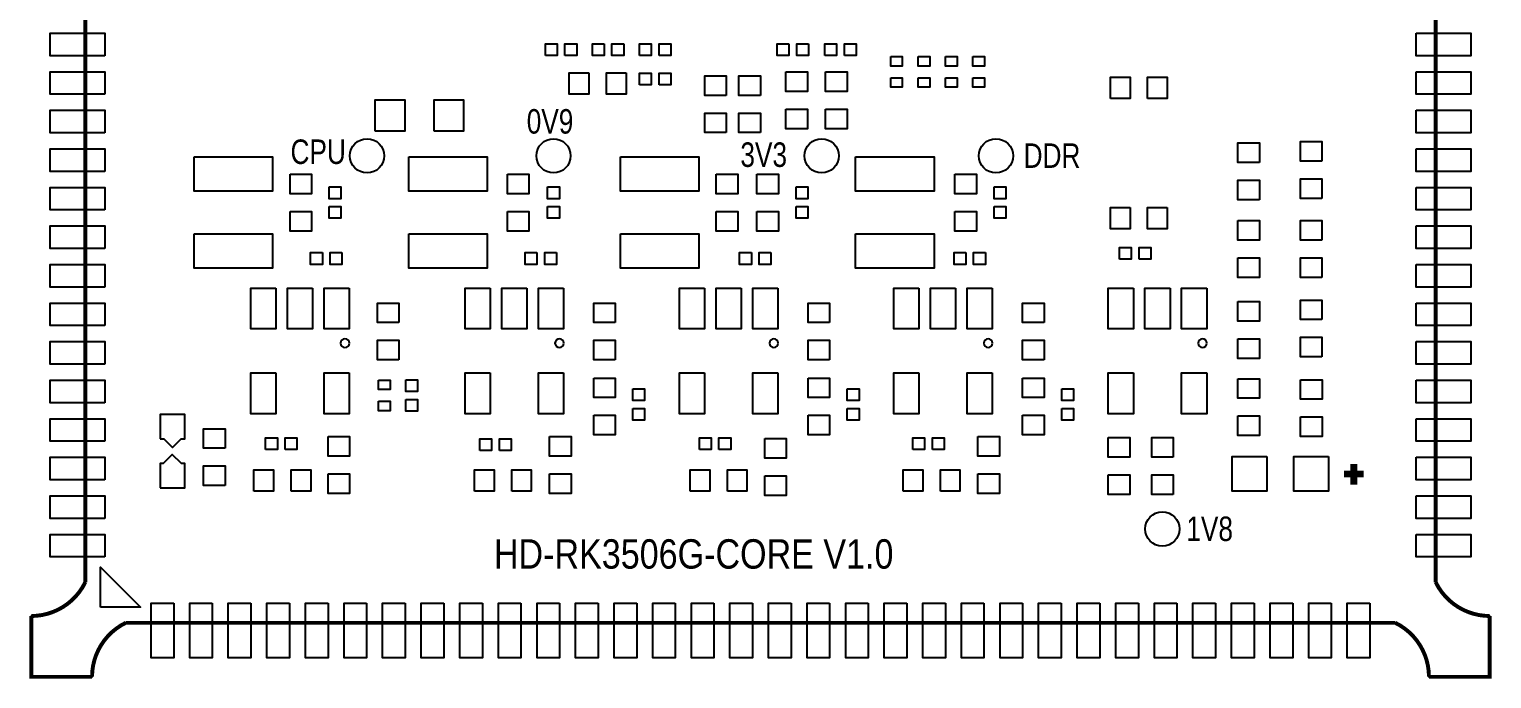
# Model space of a CAD drawing. Extents: x -21.6 to 18.3, y 14.1 to 54.
# Drawn here: x -19.59 to 18.32, y 14.07 to 30.91 of the extents above; entities that cross this region are included whole.
import ezdxf

# ---------------------------------------------------------------- set-up
doc = ezdxf.new("R2010")
doc.units = 0
doc.header["$MEASUREMENT"] = 0
for name, color, linetype in [('BG_OUTLINE', 6, 'CONTINUOUS'), ('PG_SILKSCREEN_TOP', 52, 'CONTINUOUS'), ('PIN_TOP', 80, 'CONTINUOUS')]:
    doc.layers.add(name, color=color, linetype=linetype)

msp = doc.modelspace()

# ---------------------------------------------------------------- linework, layer by layer
at = {"layer": 'BG_OUTLINE'}
for points, format in [([(18.265597, 50.3428, 0.1016, 0.1016, 0), (18.265597, 51.919403, 0.1016, 0.1016, 0), (16.688994, 51.919403, 0.1016, 0.1016, -0.286028), (15.816758, 50.519406, 0.1016, 0.1016, 0), (-17.085564, 50.519406, 0.1016, 0.1016, -0.286028), (-17.9578, 51.919403, 0.1016, 0.1016, 0), (-19.534403, 51.919403, 0.1016, 0.1016, 0), (-19.534403, 50.3428, 0.1016, 0.1016, -0.286028), (-18.134406, 49.470564, 0.1016, 0.1016, 0), (-18.134406, 16.568242, 0.1016, 0.1016, -0.286028), (-19.534403, 15.696006, 0.1016, 0.1016, 0), (-19.534403, 14.119403, 0.1016, 0.1016, 0), (-17.9578, 14.119403, 0.1016, 0.1016, -0.286028), (-17.085564, 15.5194, 0.1016, 0.1016, 0), (15.816758, 15.5194, 0.1016, 0.1016, -0.286028), (16.688994, 14.119403, 0.1016, 0.1016, 0), (18.265597, 14.119403, 0.1016, 0.1016, 0), (18.265597, 15.696006, 0.1016, 0.1016, -0.286028), (16.8656, 16.568242, 0.1016, 0.1016, 0), (16.8656, 49.470564, 0.1016, 0.1016, -0.286028), (18.265597, 50.3428, 0.1016, 0.1016, 0)], "xyseb"), ([(18.265597, 50.3428), (18.265597, 51.919403), (16.688994, 51.919403, -0.286028), (15.816758, 50.519406), (-17.085564, 50.519406, -0.286028), (-17.9578, 51.919403), (-19.534403, 51.919403), (-19.534403, 50.3428, -0.286028), (-18.134406, 49.470564), (-18.134406, 16.568242, -0.286028), (-19.534403, 15.696006), (-19.534403, 14.119403), (-17.9578, 14.119403, -0.286028), (-17.085564, 15.5194), (15.816758, 15.5194, -0.286028), (16.688994, 14.119403), (18.265597, 14.119403), (18.265597, 15.696006, -0.286028), (16.8656, 16.568242), (16.8656, 49.470564, -0.286028), (18.265597, 50.3428)], "xyb")]:
    msp.add_lwpolyline(points, format=format, dxfattribs=at)
at = {"layer": 'PG_SILKSCREEN_TOP'}
for points in [[(-11.289208, 22.77331, 1), (-11.516385, 22.77331, 1)], [(-5.732958, 22.77331, 1), (-5.960135, 22.77331, 1)], [(-0.176708, 22.77331, 1), (-0.403885, 22.77331, 1)], [(5.379542, 22.77331, 1), (5.152365, 22.77331, 1)], [(10.935792, 22.77331, 1), (10.708615, 22.77331, 1)]]:
    msp.add_lwpolyline(points, format="xyb", close=True, dxfattribs=at)
for points in [[(14.744217, 19.1008, 0.1778, 0.1778, 0), (14.744217, 19.6342, 0.1778, 0.1778, 0)], [(14.998217, 19.3802, 0.1778, 0.1778, 0), (14.490217, 19.3802, 0.1778, 0.1778, 0)]]:
    msp.add_lwpolyline(points, format="xyseb", dxfattribs=at)
msp.add_lwpolyline([(-17.734407, 15.929407), (-17.734407, 16.959402), (-16.704412, 15.929407)], close=True, dxfattribs=at)
at = {"layer": 'PIN_TOP'}
for points in [[(-17.626406, 30.227397), (-19.042405, 30.227397), (-19.042405, 30.811394), (-17.626406, 30.811394)], [(16.3576, 30.811394), (17.773599, 30.811394), (17.773599, 30.227397), (16.3576, 30.227397)], [(-6.210351, 30.230394), (-6.210351, 30.535194), (-5.905551, 30.535194), (-5.905551, 30.230394)], [(-5.702351, 30.230394), (-5.702351, 30.535194), (-5.397551, 30.535194), (-5.397551, 30.230394)], [(-4.686351, 30.535194), (-4.686351, 30.230394), (-4.991151, 30.230394), (-4.991151, 30.535194)], [(-4.178351, 30.535194), (-4.178351, 30.230394), (-4.483151, 30.230394), (-4.483151, 30.535194)], [(-3.771849, 30.230394), (-3.771849, 30.535194), (-3.467049, 30.535194), (-3.467049, 30.230394)], [(-3.263849, 30.230394), (-3.263849, 30.535194), (-2.959049, 30.535194), (-2.959049, 30.230394)], [(0.104064, 30.535194), (0.104064, 30.230394), (-0.200736, 30.230394), (-0.200736, 30.535194)], [(0.612064, 30.535194), (0.612064, 30.230394), (0.307264, 30.230394), (0.307264, 30.535194)], [(1.030554, 30.230394), (1.030554, 30.535194), (1.335354, 30.535194), (1.335354, 30.230394)], [(1.538554, 30.230394), (1.538554, 30.535194), (1.843354, 30.535194), (1.843354, 30.230394)], [(2.738996, 30.205616), (3.038691, 30.205616), (3.038691, 29.956722), (2.738996, 29.956722)], [(3.450196, 30.205616), (3.749891, 30.205616), (3.749891, 29.956722), (3.450196, 29.956722)], [(4.161396, 30.205616), (4.461091, 30.205616), (4.461091, 29.956722), (4.161396, 29.956722)], [(4.872596, 30.205616), (5.172291, 30.205616), (5.172291, 29.956722), (4.872596, 29.956722)], [(-17.626406, 29.227399), (-19.042405, 29.227399), (-19.042405, 29.811396), (-17.626406, 29.811396)], [(-5.082159, 29.785386), (-5.082159, 29.226586), (-5.590159, 29.226586), (-5.590159, 29.785386)], [(-4.116959, 29.785386), (-4.116959, 29.226586), (-4.624959, 29.226586), (-4.624959, 29.785386)], [(-3.771849, 29.472814), (-3.771849, 29.777614), (-3.467049, 29.777614), (-3.467049, 29.472814)], [(-3.263849, 29.472814), (-3.263849, 29.777614), (-2.959049, 29.777614), (-2.959049, 29.472814)], [(-1.521866, 29.197224), (-2.080666, 29.197224), (-2.080666, 29.705224), (-1.521866, 29.705224)], [(-0.632866, 29.197224), (-1.191666, 29.197224), (-1.191666, 29.705224), (-0.632866, 29.705224)], [(0.024867, 29.806824), (0.583667, 29.806824), (0.583667, 29.298824), (0.024867, 29.298824)], [(1.053567, 29.806824), (1.612367, 29.806824), (1.612367, 29.298824), (1.053567, 29.298824)], [(2.738996, 29.656977), (3.038691, 29.656977), (3.038691, 29.408082), (2.738996, 29.408082)], [(3.450196, 29.656977), (3.749891, 29.656977), (3.749891, 29.408082), (3.450196, 29.408082)], [(4.161396, 29.656977), (4.461091, 29.656977), (4.461091, 29.408082), (4.161396, 29.408082)], [(4.872596, 29.656977), (5.172291, 29.656977), (5.172291, 29.408082), (4.872596, 29.408082)], [(8.434045, 29.113607), (8.434045, 29.672407), (8.942045, 29.672407), (8.942045, 29.113607)], [(9.399245, 29.113607), (9.399245, 29.672407), (9.907245, 29.672407), (9.907245, 29.113607)], [(16.3576, 29.811396), (17.773599, 29.811396), (17.773599, 29.227399), (16.3576, 29.227399)], [(-17.626406, 28.227401), (-19.042405, 28.227401), (-19.042405, 28.811398), (-17.626406, 28.811398)], [(-10.6172, 28.2702), (-10.6172, 29.083), (-9.8552, 29.083), (-9.8552, 28.2702)], [(-9.0932, 28.2702), (-9.0932, 29.083), (-8.3312, 29.083), (-8.3312, 28.2702)], [(0.024867, 28.841624), (0.583667, 28.841624), (0.583667, 28.333624), (0.024867, 28.333624)], [(1.053567, 28.841624), (1.612367, 28.841624), (1.612367, 28.333624), (1.053567, 28.333624)], [(16.3576, 28.811398), (17.773599, 28.811398), (17.773599, 28.227401), (16.3576, 28.227401)], [(-1.521866, 28.232024), (-2.080666, 28.232024), (-2.080666, 28.740024), (-1.521866, 28.740024)], [(-0.632866, 28.232024), (-1.191666, 28.232024), (-1.191666, 28.740024), (-0.632866, 28.740024)], [(-17.626406, 27.227403), (-19.042405, 27.227403), (-19.042405, 27.8114), (-17.626406, 27.8114)], [(12.298299, 27.458162), (11.739499, 27.458162), (11.739499, 27.966162), (12.298299, 27.966162)], [(13.914907, 27.491461), (13.356107, 27.491461), (13.356107, 27.999461), (13.914907, 27.999461)], [(16.3576, 27.8114), (17.773599, 27.8114), (17.773599, 27.227403), (16.3576, 27.227403)], [(-15.314397, 27.606904), (-13.282397, 27.606904), (-13.282397, 26.717904), (-15.314397, 26.717904)], [(-9.751797, 27.606904), (-7.719797, 27.606904), (-7.719797, 26.717904), (-9.751797, 26.717904)], [(-4.265397, 27.606904), (-2.233397, 27.606904), (-2.233397, 26.717904), (-4.265397, 26.717904)], [(1.830603, 27.606904), (3.862603, 27.606904), (3.862603, 26.717904), (1.830603, 26.717904)], [(-12.827, 27.153006), (-12.2682, 27.153006), (-12.2682, 26.645006), (-12.827, 26.645006)], [(-7.192899, 27.153006), (-6.634099, 27.153006), (-6.634099, 26.645006), (-7.192899, 26.645006)], [(-1.782699, 27.153006), (-1.223899, 27.153006), (-1.223899, 26.645006), (-1.782699, 26.645006)], [(-0.728599, 27.153006), (-0.169799, 27.153006), (-0.169799, 26.645006), (-0.728599, 26.645006)], [(4.402455, 27.153006), (4.961255, 27.153006), (4.961255, 26.645006), (4.402455, 26.645006)], [(12.298299, 26.492962), (11.739499, 26.492962), (11.739499, 27.000962), (12.298299, 27.000962)], [(13.914907, 26.526261), (13.356107, 26.526261), (13.356107, 27.034261), (13.914907, 27.034261)], [(-17.626406, 26.227405), (-19.042405, 26.227405), (-19.042405, 26.811402), (-17.626406, 26.811402)], [(-11.811, 26.822806), (-11.5062, 26.822806), (-11.5062, 26.518006), (-11.811, 26.518006)], [(-6.151499, 26.822806), (-5.846699, 26.822806), (-5.846699, 26.518006), (-6.151499, 26.518006)], [(0.287401, 26.822806), (0.592201, 26.822806), (0.592201, 26.518006), (0.287401, 26.518006)], [(5.418455, 26.822806), (5.723255, 26.822806), (5.723255, 26.518006), (5.418455, 26.518006)], [(16.3576, 26.811402), (17.773599, 26.811402), (17.773599, 26.227405), (16.3576, 26.227405)], [(-12.827, 26.187806), (-12.2682, 26.187806), (-12.2682, 25.679806), (-12.827, 25.679806)], [(-11.811, 26.314806), (-11.5062, 26.314806), (-11.5062, 26.010006), (-11.811, 26.010006)], [(-7.192899, 26.187806), (-6.634099, 26.187806), (-6.634099, 25.679806), (-7.192899, 25.679806)], [(-6.151499, 26.314806), (-5.846699, 26.314806), (-5.846699, 26.010006), (-6.151499, 26.010006)], [(-1.782699, 26.187806), (-1.223899, 26.187806), (-1.223899, 25.679806), (-1.782699, 25.679806)], [(-0.728599, 26.187806), (-0.169799, 26.187806), (-0.169799, 25.679806), (-0.728599, 25.679806)], [(0.287401, 26.314806), (0.592201, 26.314806), (0.592201, 26.010006), (0.287401, 26.010006)], [(4.402455, 26.187806), (4.961255, 26.187806), (4.961255, 25.679806), (4.402455, 25.679806)], [(5.418455, 26.314806), (5.723255, 26.314806), (5.723255, 26.010006), (5.418455, 26.010006)], [(8.94174, 26.293445), (8.94174, 25.734645), (8.43374, 25.734645), (8.43374, 26.293445)], [(9.90694, 26.293445), (9.90694, 25.734645), (9.39894, 25.734645), (9.39894, 26.293445)], [(-17.626406, 25.227407), (-19.042405, 25.227407), (-19.042405, 25.811404), (-17.626406, 25.811404)], [(11.739499, 25.950139), (12.298299, 25.950139), (12.298299, 25.442139), (11.739499, 25.442139)], [(13.914907, 25.442139), (13.356107, 25.442139), (13.356107, 25.950139), (13.914907, 25.950139)], [(16.3576, 25.811404), (17.773599, 25.811404), (17.773599, 25.227407), (16.3576, 25.227407)], [(-15.314397, 25.606908), (-13.282397, 25.606908), (-13.282397, 24.717908), (-15.314397, 24.717908)], [(-9.751797, 25.606908), (-7.719797, 25.606908), (-7.719797, 24.717908), (-9.751797, 24.717908)], [(-4.265397, 25.606908), (-2.233397, 25.606908), (-2.233397, 24.717908), (-4.265397, 24.717908)], [(1.830603, 25.606908), (3.862603, 25.606908), (3.862603, 24.717908), (1.830603, 24.717908)], [(-11.9888, 25.1206), (-11.9888, 24.8158), (-12.2936, 24.8158), (-12.2936, 25.1206)], [(-11.4808, 25.1206), (-11.4808, 24.8158), (-11.7856, 24.8158), (-11.7856, 25.1206)], [(-6.426962, 25.1206), (-6.426962, 24.8158), (-6.731762, 24.8158), (-6.731762, 25.1206)], [(-5.918962, 25.1206), (-5.918962, 24.8158), (-6.223762, 24.8158), (-6.223762, 25.1206)], [(-0.870712, 25.1206), (-0.870712, 24.8158), (-1.175512, 24.8158), (-1.175512, 25.1206)], [(-0.362712, 25.1206), (-0.362712, 24.8158), (-0.667512, 24.8158), (-0.667512, 25.1206)], [(4.685538, 25.1206), (4.685538, 24.8158), (4.380738, 24.8158), (4.380738, 25.1206)], [(5.193538, 25.1206), (5.193538, 24.8158), (4.888738, 24.8158), (4.888738, 25.1206)], [(8.66836, 24.951055), (8.66836, 25.255855), (8.97316, 25.255855), (8.97316, 24.951055)], [(9.17636, 24.951055), (9.17636, 25.255855), (9.48116, 25.255855), (9.48116, 24.951055)], [(-17.626406, 24.227409), (-19.042405, 24.227409), (-19.042405, 24.811406), (-17.626406, 24.811406)], [(11.739499, 24.984939), (12.298299, 24.984939), (12.298299, 24.476939), (11.739499, 24.476939)], [(13.914907, 24.476939), (13.356107, 24.476939), (13.356107, 24.984939), (13.914907, 24.984939)], [(16.3576, 24.811406), (17.773599, 24.811406), (17.773599, 24.227409), (16.3576, 24.227409)], [(-13.196113, 24.19971), (-13.196113, 23.140505), (-13.846302, 23.140505), (-13.846302, 24.19971)], [(-12.246102, 24.19971), (-12.246102, 23.140505), (-12.896291, 23.140505), (-12.896291, 24.19971)], [(-11.296091, 24.19971), (-11.296091, 23.140505), (-11.94628, 23.140505), (-11.94628, 24.19971)], [(-7.639863, 24.19971), (-7.639863, 23.140505), (-8.290052, 23.140505), (-8.290052, 24.19971)], [(-6.689852, 24.19971), (-6.689852, 23.140505), (-7.340041, 23.140505), (-7.340041, 24.19971)], [(-5.739841, 24.19971), (-5.739841, 23.140505), (-6.39003, 23.140505), (-6.39003, 24.19971)], [(-2.083613, 24.19971), (-2.083613, 23.140505), (-2.733802, 23.140505), (-2.733802, 24.19971)], [(-1.133602, 24.19971), (-1.133602, 23.140505), (-1.783791, 23.140505), (-1.783791, 24.19971)], [(-0.183591, 24.19971), (-0.183591, 23.140505), (-0.83378, 23.140505), (-0.83378, 24.19971)], [(3.472637, 24.19971), (3.472637, 23.140505), (2.822448, 23.140505), (2.822448, 24.19971)], [(4.422648, 24.19971), (4.422648, 23.140505), (3.772459, 23.140505), (3.772459, 24.19971)], [(5.372659, 24.19971), (5.372659, 23.140505), (4.72247, 23.140505), (4.72247, 24.19971)], [(9.028887, 24.19971), (9.028887, 23.140505), (8.378698, 23.140505), (8.378698, 24.19971)], [(9.978898, 24.19971), (9.978898, 23.140505), (9.328709, 23.140505), (9.328709, 24.19971)], [(10.928909, 24.19971), (10.928909, 23.140505), (10.27872, 23.140505), (10.27872, 24.19971)], [(13.914907, 23.38291), (13.356107, 23.38291), (13.356107, 23.89091), (13.914907, 23.89091)], [(-17.626406, 23.227411), (-19.042405, 23.227411), (-19.042405, 23.811408), (-17.626406, 23.811408)], [(-10.003155, 23.303865), (-10.561955, 23.303865), (-10.561955, 23.811865), (-10.003155, 23.811865)], [(-4.398645, 23.303865), (-4.957445, 23.303865), (-4.957445, 23.811865), (-4.398645, 23.811865)], [(1.157605, 23.303865), (0.598805, 23.303865), (0.598805, 23.811865), (1.157605, 23.811865)], [(6.713855, 23.303865), (6.155055, 23.303865), (6.155055, 23.811865), (6.713855, 23.811865)], [(11.739499, 23.848568), (12.298299, 23.848568), (12.298299, 23.340568), (11.739499, 23.340568)], [(16.3576, 23.811408), (17.773599, 23.811408), (17.773599, 23.227411), (16.3576, 23.227411)], [(-17.626406, 22.227413), (-19.042405, 22.227413), (-19.042405, 22.81141), (-17.626406, 22.81141)], [(-10.003155, 22.338665), (-10.561955, 22.338665), (-10.561955, 22.846665), (-10.003155, 22.846665)], [(-4.398645, 22.338665), (-4.957445, 22.338665), (-4.957445, 22.846665), (-4.398645, 22.846665)], [(1.157605, 22.338665), (0.598805, 22.338665), (0.598805, 22.846665), (1.157605, 22.846665)], [(6.713855, 22.338665), (6.155055, 22.338665), (6.155055, 22.846665), (6.713855, 22.846665)], [(11.739499, 22.883368), (12.298299, 22.883368), (12.298299, 22.375368), (11.739499, 22.375368)], [(13.914907, 22.41771), (13.356107, 22.41771), (13.356107, 22.92571), (13.914907, 22.92571)], [(16.3576, 22.81141), (17.773599, 22.81141), (17.773599, 22.227413), (16.3576, 22.227413)], [(-13.196113, 21.999715), (-13.196113, 20.940509), (-13.846302, 20.940509), (-13.846302, 21.999715)], [(-11.296091, 21.999715), (-11.296091, 20.940509), (-11.94628, 20.940509), (-11.94628, 21.999715)], [(-7.639863, 21.999715), (-7.639863, 20.940509), (-8.290052, 20.940509), (-8.290052, 21.999715)], [(-5.739841, 21.999715), (-5.739841, 20.940509), (-6.39003, 20.940509), (-6.39003, 21.999715)], [(-2.083613, 21.999715), (-2.083613, 20.940509), (-2.733802, 20.940509), (-2.733802, 21.999715)], [(-0.183591, 21.999715), (-0.183591, 20.940509), (-0.83378, 20.940509), (-0.83378, 21.999715)], [(3.472637, 21.999715), (3.472637, 20.940509), (2.822448, 20.940509), (2.822448, 21.999715)], [(5.372659, 21.999715), (5.372659, 20.940509), (4.72247, 20.940509), (4.72247, 21.999715)], [(9.028887, 21.999715), (9.028887, 20.940509), (8.378698, 20.940509), (8.378698, 21.999715)], [(10.928909, 21.999715), (10.928909, 20.940509), (10.27872, 20.940509), (10.27872, 21.999715)], [(-17.626406, 21.22739), (-19.042405, 21.22739), (-19.042405, 21.811386), (-17.626406, 21.811386)], [(-10.534002, 21.815133), (-10.234308, 21.815133), (-10.234308, 21.566238), (-10.534002, 21.566238)], [(-9.825101, 21.822766), (-9.520301, 21.822766), (-9.520301, 21.517966), (-9.825101, 21.517966)], [(-4.957445, 21.866809), (-4.398645, 21.866809), (-4.398645, 21.358809), (-4.957445, 21.358809)], [(0.598805, 21.866809), (1.157605, 21.866809), (1.157605, 21.358809), (0.598805, 21.358809)], [(6.155055, 21.866809), (6.713855, 21.866809), (6.713855, 21.358809), (6.155055, 21.358809)], [(11.739499, 21.849867), (12.298299, 21.849867), (12.298299, 21.341867), (11.739499, 21.341867)], [(13.359917, 21.824036), (13.918717, 21.824036), (13.918717, 21.316036), (13.359917, 21.316036)], [(16.3576, 21.811386), (17.773599, 21.811386), (17.773599, 21.22739), (16.3576, 21.22739)], [(-10.534002, 21.266493), (-10.234308, 21.266493), (-10.234308, 21.017598), (-10.534002, 21.017598)], [(-9.825101, 21.314766), (-9.520301, 21.314766), (-9.520301, 21.009966), (-9.825101, 21.009966)], [(-3.941699, 21.585834), (-3.636899, 21.585834), (-3.636899, 21.281034), (-3.941699, 21.281034)], [(1.614551, 21.585834), (1.919351, 21.585834), (1.919351, 21.281034), (1.614551, 21.281034)], [(7.170801, 21.585834), (7.475601, 21.585834), (7.475601, 21.281034), (7.170801, 21.281034)], [(-16.190544, 20.290003), (-16.101644, 20.290003), (-16.096539, 20.290003), (-15.873044, 20.066381), (-15.652039, 20.290003), (-15.621533, 20.290003), (-15.553055, 20.290003), (-15.553055, 20.925003), (-16.190544, 20.925003)], [(-4.957445, 20.901609), (-4.398645, 20.901609), (-4.398645, 20.393609), (-4.957445, 20.393609)], [(-3.941699, 21.077834), (-3.636899, 21.077834), (-3.636899, 20.773034), (-3.941699, 20.773034)], [(0.598805, 20.901609), (1.157605, 20.901609), (1.157605, 20.393609), (0.598805, 20.393609)], [(1.614551, 21.077834), (1.919351, 21.077834), (1.919351, 20.773034), (1.614551, 20.773034)], [(6.155055, 20.901609), (6.713855, 20.901609), (6.713855, 20.393609), (6.155055, 20.393609)], [(7.170801, 21.077834), (7.475601, 21.077834), (7.475601, 20.773034), (7.170801, 20.773034)], [(11.739499, 20.884667), (12.298299, 20.884667), (12.298299, 20.376667), (11.739499, 20.376667)], [(13.359917, 20.858836), (13.918717, 20.858836), (13.918717, 20.350836), (13.359917, 20.350836)], [(-17.626406, 20.227392), (-19.042405, 20.227392), (-19.042405, 20.811388), (-17.626406, 20.811388)], [(-14.511401, 20.044766), (-15.070201, 20.044766), (-15.070201, 20.552766), (-14.511401, 20.552766)], [(16.3576, 20.811388), (17.773599, 20.811388), (17.773599, 20.227392), (16.3576, 20.227392)], [(-13.460197, 20.010501), (-13.460197, 20.315301), (-13.155397, 20.315301), (-13.155397, 20.010501)], [(-12.952197, 20.010501), (-12.952197, 20.315301), (-12.647397, 20.315301), (-12.647397, 20.010501)], [(-11.840845, 20.347991), (-11.282045, 20.347991), (-11.282045, 19.839991), (-11.840845, 19.839991)], [(-7.908239, 19.985101), (-7.908239, 20.289901), (-7.603439, 20.289901), (-7.603439, 19.985101)], [(-7.400239, 19.985101), (-7.400239, 20.289901), (-7.095439, 20.289901), (-7.095439, 19.985101)], [(-6.100445, 20.347991), (-5.541645, 20.347991), (-5.541645, 19.839991), (-6.100445, 19.839991)], [(-2.218639, 20.010501), (-2.218639, 20.315301), (-1.913839, 20.315301), (-1.913839, 20.010501)], [(-1.710639, 20.010501), (-1.710639, 20.315301), (-1.405839, 20.315301), (-1.405839, 20.010501)], [(-0.525145, 20.297191), (0.033655, 20.297191), (0.033655, 19.789191), (-0.525145, 19.789191)], [(3.312363, 20.010501), (3.312363, 20.315301), (3.617163, 20.315301), (3.617163, 20.010501)], [(3.820363, 20.010501), (3.820363, 20.315301), (4.125163, 20.315301), (4.125163, 20.010501)], [(4.999355, 20.347991), (5.558155, 20.347991), (5.558155, 19.839991), (4.999355, 19.839991)], [(8.377555, 20.322591), (8.936355, 20.322591), (8.936355, 19.814591), (8.377555, 19.814591)], [(10.062845, 19.814591), (9.504045, 19.814591), (9.504045, 20.322591), (10.062845, 20.322591)], [(-17.626406, 19.227394), (-19.042405, 19.227394), (-19.042405, 19.81139), (-17.626406, 19.81139)], [(-16.190646, 19.017513), (-15.553157, 19.017513), (-15.553157, 19.649897), (-15.636951, 19.649897), (-15.642057, 19.649897), (-15.878251, 19.886092), (-16.111957, 19.649897), (-16.116935, 19.649897), (-16.190646, 19.649897)], [(12.489066, 19.830148), (12.489066, 18.930252), (11.589169, 18.930252), (11.589169, 19.830148)], [(14.089266, 19.830148), (14.089266, 18.930252), (13.189369, 18.930252), (13.189369, 19.830148)], [(16.3576, 19.81139), (17.773599, 19.81139), (17.773599, 19.227394), (16.3576, 19.227394)], [(-14.511401, 19.079566), (-15.070201, 19.079566), (-15.070201, 19.587566), (-14.511401, 19.587566)], [(-13.764997, 18.931001), (-13.764997, 19.489801), (-13.256997, 19.489801), (-13.256997, 18.931001)], [(-12.799797, 18.931001), (-12.799797, 19.489801), (-12.291797, 19.489801), (-12.291797, 18.931001)], [(-11.840845, 19.382791), (-11.282045, 19.382791), (-11.282045, 18.874791), (-11.840845, 18.874791)], [(-8.047634, 18.931001), (-8.047634, 19.489801), (-7.539634, 19.489801), (-7.539634, 18.931001)], [(-7.082434, 18.931001), (-7.082434, 19.489801), (-6.574434, 19.489801), (-6.574434, 18.931001)], [(-6.100445, 19.382791), (-5.541645, 19.382791), (-5.541645, 18.874791), (-6.100445, 18.874791)], [(-2.457933, 18.931001), (-2.457933, 19.489801), (-1.949933, 19.489801), (-1.949933, 18.931001)], [(-1.492733, 18.931001), (-1.492733, 19.489801), (-0.984733, 19.489801), (-0.984733, 18.931001)], [(-0.525145, 19.331991), (0.033655, 19.331991), (0.033655, 18.823991), (-0.525145, 18.823991)], [(3.061767, 18.931001), (3.061767, 19.489801), (3.569767, 19.489801), (3.569767, 18.931001)], [(4.026967, 18.931001), (4.026967, 19.489801), (4.534967, 19.489801), (4.534967, 18.931001)], [(4.999355, 19.382791), (5.558155, 19.382791), (5.558155, 18.874791), (4.999355, 18.874791)], [(8.377555, 19.357391), (8.936355, 19.357391), (8.936355, 18.849391), (8.377555, 18.849391)], [(10.062845, 18.849391), (9.504045, 18.849391), (9.504045, 19.357391), (10.062845, 19.357391)], [(-17.626406, 18.227396), (-19.042405, 18.227396), (-19.042405, 18.811392), (-17.626406, 18.811392)], [(16.3576, 18.811392), (17.773599, 18.811392), (17.773599, 18.227396), (16.3576, 18.227396)], [(-17.626406, 17.227398), (-19.042405, 17.227398), (-19.042405, 17.811394), (-17.626406, 17.811394)], [(16.3576, 17.811394), (17.773599, 17.811394), (17.773599, 17.227398), (16.3576, 17.227398)], [(-15.842412, 16.0274), (-15.842412, 14.611401), (-16.426409, 14.611401), (-16.426409, 16.0274)], [(-14.842414, 16.0274), (-14.842414, 14.611401), (-15.426411, 14.611401), (-15.426411, 16.0274)], [(-13.84239, 16.0274), (-13.84239, 14.611401), (-14.426387, 14.611401), (-14.426387, 16.0274)], [(-12.842392, 16.0274), (-12.842392, 14.611401), (-13.426389, 14.611401), (-13.426389, 16.0274)], [(-11.842394, 16.0274), (-11.842394, 14.611401), (-12.426391, 14.611401), (-12.426391, 16.0274)], [(-10.842396, 16.0274), (-10.842396, 14.611401), (-11.426393, 14.611401), (-11.426393, 16.0274)], [(-9.842398, 16.0274), (-9.842398, 14.611401), (-10.426395, 14.611401), (-10.426395, 16.0274)], [(-8.8424, 16.0274), (-8.8424, 14.611401), (-9.426397, 14.611401), (-9.426397, 16.0274)], [(-7.842402, 16.0274), (-7.842402, 14.611401), (-8.426399, 14.611401), (-8.426399, 16.0274)], [(-6.842404, 16.0274), (-6.842404, 14.611401), (-7.426401, 14.611401), (-7.426401, 16.0274)], [(-5.842406, 16.0274), (-5.842406, 14.611401), (-6.426403, 14.611401), (-6.426403, 16.0274)], [(-4.842408, 16.0274), (-4.842408, 14.611401), (-5.426405, 14.611401), (-5.426405, 16.0274)], [(-3.84241, 16.0274), (-3.84241, 14.611401), (-4.426407, 14.611401), (-4.426407, 16.0274)], [(-2.842412, 16.0274), (-2.842412, 14.611401), (-3.426409, 14.611401), (-3.426409, 16.0274)], [(-1.842389, 16.0274), (-1.842389, 14.611401), (-2.426386, 14.611401), (-2.426386, 16.0274)], [(-0.842391, 16.0274), (-0.842391, 14.611401), (-1.426388, 14.611401), (-1.426388, 16.0274)], [(0.157607, 16.0274), (0.157607, 14.611401), (-0.42639, 14.611401), (-0.42639, 16.0274)], [(1.157605, 16.0274), (1.157605, 14.611401), (0.573608, 14.611401), (0.573608, 16.0274)], [(2.157603, 16.0274), (2.157603, 14.611401), (1.573606, 14.611401), (1.573606, 16.0274)], [(3.157601, 16.0274), (3.157601, 14.611401), (2.573604, 14.611401), (2.573604, 16.0274)], [(4.157599, 16.0274), (4.157599, 14.611401), (3.573602, 14.611401), (3.573602, 16.0274)], [(5.157597, 16.0274), (5.157597, 14.611401), (4.5736, 14.611401), (4.5736, 16.0274)], [(6.157595, 16.0274), (6.157595, 14.611401), (5.573598, 14.611401), (5.573598, 16.0274)], [(7.157593, 16.0274), (7.157593, 14.611401), (6.573596, 14.611401), (6.573596, 16.0274)], [(8.157591, 16.0274), (8.157591, 14.611401), (7.573594, 14.611401), (7.573594, 16.0274)], [(9.157589, 16.0274), (9.157589, 14.611401), (8.573592, 14.611401), (8.573592, 16.0274)], [(10.157587, 16.0274), (10.157587, 14.611401), (9.57359, 14.611401), (9.57359, 16.0274)], [(11.15761, 16.0274), (11.15761, 14.611401), (10.573614, 14.611401), (10.573614, 16.0274)], [(12.157608, 16.0274), (12.157608, 14.611401), (11.573612, 14.611401), (11.573612, 16.0274)], [(13.157606, 16.0274), (13.157606, 14.611401), (12.57361, 14.611401), (12.57361, 16.0274)], [(14.157604, 16.0274), (14.157604, 14.611401), (13.573608, 14.611401), (13.573608, 16.0274)], [(15.157602, 16.0274), (15.157602, 14.611401), (14.573606, 14.611401), (14.573606, 16.0274)]]:
    msp.add_lwpolyline(points, close=True, dxfattribs=at)
for centre in [(-10.830154, 27.630755), (-5.999048, 27.630755), (0.950341, 27.630755), (5.466436, 27.630755), (9.77933, 17.953355)]:
    msp.add_circle(centre, 0.4445, dxfattribs=at)

# ---------------------------------------------------------------- texts
at = {"layer": 'PG_SILKSCREEN_TOP'}
for s, height, width, p in [('0V9', 0.635, 0.8, (-6.6929, 28.2067)), ('CPU', 0.635, 0.8, (-12.8143, 27.4193)), ('3V3', 0.635, 0.8, (-1.1557, 27.3431)), ('DDR', 0.635, 0.8, (6.1849, 27.3177)), ('1V8', 0.635, 0.8, (10.4013, 17.6403)), ('HD-RK3506G-CORE V1.0', 0.762, 0.866667, (-7.5438, 16.924858))]:
    msp.add_text(s, height=height, dxfattribs=dict(at, width=width)).set_placement(p)

doc.saveas('drawing.dxf')
